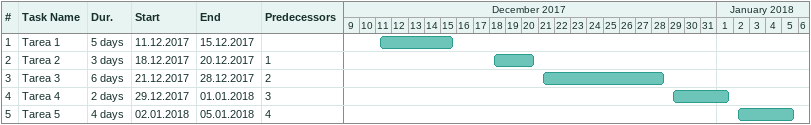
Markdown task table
| ID | Task | Duration | Start | Finish | Predecessors |
|---|---|---|---|---|---|
| 1 | Tarea 1 | 5d | 2017-12-11 | 2017-12-15 |  |
| 2 | Tarea 2 | 3d | 2017-12-18 | 2017-12-20 | 1 |
| 3 | Tarea 3 | 6d | 2017-12-21 | 2017-12-28 | 2 |
| 4 | Tarea 4 | 2d | 2017-12-29 | 2018-01-01 | 3 |
| 5 | Tarea 5 | 4d | 2018-01-02 | 2018-01-05 | 4 |
